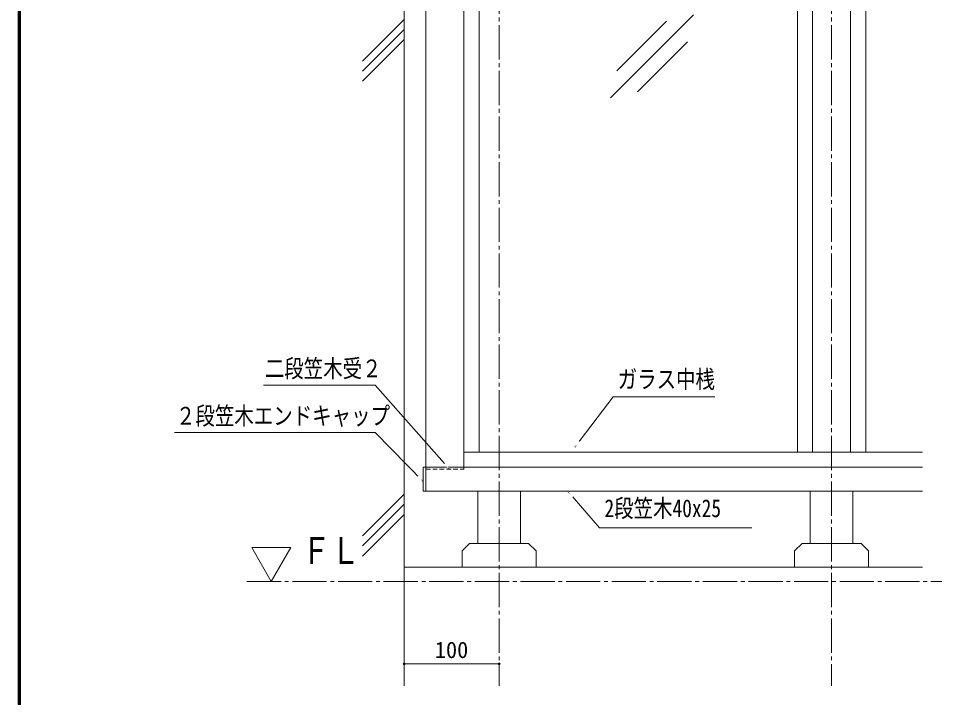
# Model space of a CAD drawing. Units: millimetres at full size; details may follow other scales. Extents: x -3475 to 3471, y -1129 to 1133.
# Drawn here: x 269 to 1233, y -611 to 103 of the extents above; entities that cross this region are included whole.
import ezdxf
from ezdxf.enums import TextEntityAlignment as Align

# ---------------------------------------------------------------- set-up
doc = ezdxf.new("R2010")
doc.units = ezdxf.units.MM
doc.header["$LTSCALE"] = 4
doc.header["$PDMODE"] = 32
doc.header["$PDSIZE"] = 2
doc.linetypes.add('CHAIN2', pattern=[12, 9, -1, 1, -1])
doc.linetypes.add('DASHED1', pattern=[1.8, 1.2, -0.6])
for name, color, linetype, lineweight in [('0-0_0', 7, 'Continuous', 9), ('0-2_1寸法', 3, 'Continuous', 9), ('0-6_2躯体線', 4, 'Continuous', 5), ('0-7_3中心線', 2, 'CHAIN2', 9), ('0-9_42ｱﾙﾐ部品', 6, 'Continuous', 9), ('0-A_4アルミ', 6, 'Continuous', 9), ('0-C_6ﾊｯﾁﾝｸﾞ', 4, 'Continuous', 5), ('1-0_KIJUN-A', 2, 'CHAIN2', 9), ('1-3_WAKU', 7, 'Continuous', 9)]:
    doc.layers.add(name, color=color, linetype=linetype, lineweight=lineweight)
doc.styles.add('ＭＳ ゴシック', font='')
doc.styles.get('ＭＳ ゴシック').set_extended_font_data('MS Gothic')

msp = doc.modelspace()

# ---------------------------------------------------------------- linework, layer by layer
at = {"layer": '0-0_0'}
for p, q in [((752.403, -448.803), (752.403, -393.803)), ((797.403, -393.803), (797.403, -448.803)), ((1102.403, -448.803), (1102.403, -393.803)), ((1147.403, -393.803), (1147.403, -448.803))]:
    msp.add_line(p, q, dxfattribs=at)
for points in [[(722.788, -370.803), (644.408, -282.443), (526.936, -282.443)], [(854.478, -347.803), (894.828, -294.816), (1001.979, -294.816)], [(694.903, -383.803), (644.408, -332.265), (433.396, -332.265)], [(847.396, -393.803), (880.746, -432.478), (1041.02, -432.478)]]:
    msp.add_lwpolyline(points, dxfattribs=at)
for points in [[(535.078, -488.803), (555.618, -453.226), (514.538, -453.226)], [(735.903, -473.803), (813.903, -473.803), (813.903, -456.803), (805.903, -448.803), (743.903, -448.803), (735.903, -456.803)], [(1085.903, -473.803), (1163.903, -473.803), (1163.903, -456.803), (1155.903, -448.803), (1093.903, -448.803), (1085.903, -456.803)]]:
    msp.add_lwpolyline(points, close=True, dxfattribs=at)
at = {"layer": '0-2_1寸法'}
for p, q in [((774.903, -575.486), (674.903, -575.486)), ((679.503, -575.486), (770.303, -575.486))]:
    msp.add_line(p, q, dxfattribs=at)
for p in [(674.903, -575.486), (774.903, -575.486)]:
    msp.add_point(p, dxfattribs=at)
at = {"layer": '0-6_2躯体線'}
for p, q in [((674.903, 704.697), (674.903, -598.803)), ((674.903, 102.318), (631.073, 58.488)), ((674.903, 91.709), (631.073, 47.879)), ((674.903, 81.1), (631.073, 37.27)), ((674.903, -397.134), (631.073, -440.964)), ((674.903, -407.742), (631.073, -451.572)), ((674.903, -418.351), (631.073, -462.181)), ((674.903, -473.803), (1220.696, -473.803))]:
    msp.add_line(p, q, dxfattribs=at)
at = {"layer": '0-7_3中心線'}
for p, q in [((774.903, 672.176), (774.903, -598.803)), ((1124.903, 672.176), (1124.903, -598.803))]:
    msp.add_line(p, q, dxfattribs=at)
at = {"layer": '0-9_42ｱﾙﾐ部品'}
for p, q in [((697.903, -368.803), (697.903, 466.197)), ((737.903, -368.803), (737.903, 466.197)), ((753.903, -352.803), (753.903, 450.197)), ((1088.903, -352.803), (1088.903, 450.197)), ((1104.903, -352.803), (1104.903, 450.197)), ((1144.903, -352.803), (1144.903, 450.197)), ((1160.903, -352.803), (1160.903, 450.197)), ((737.903, -352.803), (1220.696, -352.803)), ((694.903, -368.803), (1220.696, -368.803)), ((694.903, -393.803), (1220.696, -393.803))]:
    msp.add_line(p, q, dxfattribs=at)
at = {"layer": '0-9_42ｱﾙﾐ部品', "linetype": 'DASHED1'}
msp.add_lwpolyline([(737.903, -368.803), (697.903, -368.803), (697.903, -370.803), (737.903, -370.803)], close=True, dxfattribs=at)
at = {"layer": '0-A_4アルミ'}
for p, q in [((694.903, -368.803), (694.903, -393.803)), ((697.903, -368.803), (697.903, -393.803))]:
    msp.add_line(p, q, dxfattribs=at)
at = {"layer": '0-C_6ﾊｯﾁﾝｸﾞ'}
for p, q in [((892.233, 19.648), (979.694, 107.11)), ((898.787, 48.079), (951.264, 100.556)), ((920.664, 26.202), (973.141, 78.679))]:
    msp.add_line(p, q, dxfattribs=at)
at = {"layer": '1-0_KIJUN-A'}
msp.add_line((509.42, -488.803), (2136.273, -488.803), dxfattribs=at)
at = {"layer": '1-3_WAKU'}
for p, q in [((268.881, 1133.29), (268.881, -1129.11)), ((269.481, 1132.69), (269.481, -1128.51)), ((270.081, 1132.09), (270.081, -1127.91)), ((270.681, 1131.49), (270.681, -1127.31)), ((271.281, 1130.89), (271.281, -1126.71))]:
    msp.add_line(p, q, dxfattribs=at)

# ---------------------------------------------------------------- texts
at = {"layer": '0-0_0', "style": 'ＭＳ ゴシック', "width": 0.8}
for s, height, p in [('二段笠木受２', 18.77, (528.331, -279.833)), ('ガラス中桟', 18.77, (899.695, -291.202)), ('２段笠木エンドキャップ', 18.77, (434.791, -329.655)), ('2段笠木40x25', 18.77, (885.798, -426.898)), ('ＦＬ', 28.15, (567.035, -478.882))]:
    msp.add_text(s, height=height, dxfattribs=at).set_placement(p, align=Align.BOTTOM_LEFT)
at = {"layer": '0-2_1寸法', "style": 'ＭＳ ゴシック'}
msp.add_text('100', height=17.27, dxfattribs=at).set_placement((707.239, -574.667), align=Align.BOTTOM_LEFT)

# ---------------------------------------------------------------- next in the draw order: wipeouts: each hides what was drawn before it
for points in [[(858.146, -340.693), (860.357, -342.377), (854.478, -347.803), (854.478, -347.803)], [(716.521, -365.831), (718.6, -363.987), (722.788, -370.803), (722.788, -370.803)], [(688.397, -379.148), (690.382, -377.203), (694.903, -383.803), (694.903, -383.803)], [(853.593, -398.862), (851.489, -400.677), (847.396, -393.803), (847.396, -393.803)]]:
    msp.add_wipeout(points)

doc.saveas('drawing.dxf')
